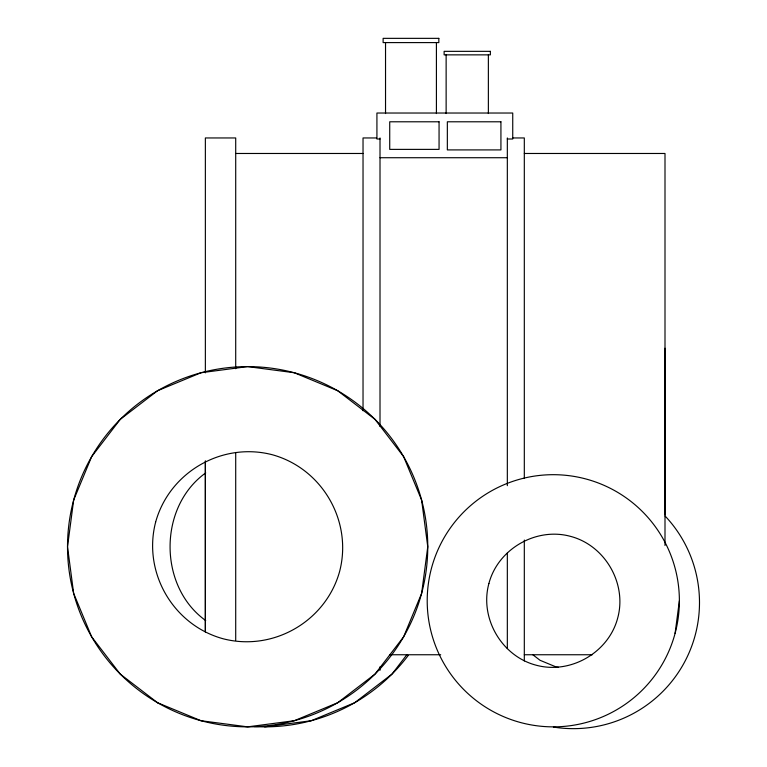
<?xml version="1.0" encoding="UTF-8"?>
<svg xmlns="http://www.w3.org/2000/svg" width="767" height="767" viewBox="0 0 767 767"><rect width="100%" height="100%" fill="white"/><g stroke="black" fill="none" stroke-linecap="round" stroke-linejoin="round"><path stroke-width="1.15" d="M205.364 630.896L205.364 460.794M664.999 514.456L664.999 348.228M675.085 633.408L679.38 600.772A126.085 126.085 0 0 0 490.247 491.58A126.085 126.085 0 0 0 490.247 709.964A126.085 126.085 0 0 0 679.38 600.772M407.009 654.519L391.985 674.107L354.68 702.725L311.239 720.721L264.615 726.857M205.719 472.903C158.194 506.901 158.194 586.573 205.719 620.57M376.616 137.955L363.031 137.955L363.031 410.728M512.989 137.955L524.312 137.955L524.312 478.512M380.01 139L376.923 139L376.923 113.027L512.739 113.027L512.739 139L507.332 139M235.709 153.477L363.031 153.477M524.312 153.477L664.999 153.477L664.999 545.49M380.01 157.724L507.332 157.724M389.531 654.75L440.699 654.75M524.312 654.75L592.268 654.75M558.443 667.261L556.142 666.964L540.064 660.301L532.701 654.644M524.312 540.054L524.312 660.962M507.332 137.955L507.332 485.664M507.332 553.026L507.332 648.566M488.368 54.86L488.368 113.545M446.135 54.86L446.135 113.545M436.413 42.597L436.413 113.564M385.533 42.597L385.533 113.564M380.01 137.955L380.01 426.519M380.01 666.782L380.01 670.272M235.709 368.726L235.709 137.955L205.364 137.955L205.364 372.848M235.709 452.472L235.709 640.32M205.364 461.581L205.364 632.075M408.236 655.449A180.13 180.13 0 0 1 254.059 726.55M665.008 515.923A126.085 126.085 0 0 1 553.419 727.058M73.651 500.113L67.515 546.737L73.651 593.351L91.647 636.802L120.266 674.107L157.571 702.725L201.021 720.721L247.636 726.857L294.26 720.721L337.701 702.725L375.005 674.107L403.634 636.802L421.629 593.351L427.765 546.737L421.629 500.113L403.634 456.672L375.005 419.367L337.701 390.739L294.26 372.743L247.636 366.607L201.021 372.743L157.571 390.739L120.266 419.367L91.647 456.672L73.651 500.113M155.643 522.087C142.576 572.268 172.997 624.952 222.986 638.729C273.167 651.797 325.86 621.375 339.637 571.386C352.695 521.205 322.274 468.512 272.285 454.735C222.104 441.677 169.421 472.098 155.643 522.087M488.895 583.514C479.442 617.924 501.513 656.149 536.037 665.171C570.447 674.624 608.672 652.554 617.694 618.029C627.147 583.62 605.077 545.395 570.552 536.373C536.143 526.919 497.917 548.99 488.895 583.514M438.829 38.35L383.126 38.35L383.126 42.597L438.829 42.597L438.829 38.35M490.372 51.341L444.131 51.341L444.131 54.86L490.372 54.86L490.372 51.341M439.06 121.79L389.722 121.79L389.722 149.383L439.06 149.383L439.06 121.79M500.928 121.79L447.343 121.79L447.343 149.91L500.928 149.91L500.928 121.79M157.571 702.725A180.13 180.13 0 0 0 427.765 546.737A180.13 180.13 0 0 0 157.571 390.739A180.13 180.13 0 0 0 157.571 702.725"/></g></svg>
